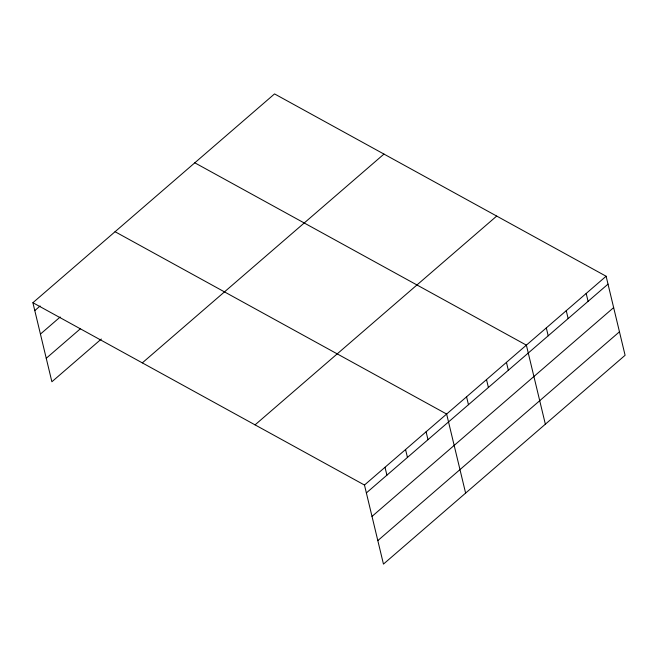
<?xml version="1.0" encoding="UTF-8"?>
<svg xmlns="http://www.w3.org/2000/svg" width="658" height="658" viewBox="0 0 658 658"><rect width="100%" height="100%" fill="white"/><g stroke="black" fill="none" stroke-linecap="round" stroke-linejoin="round"><path stroke-width="0.99" d="M32.9 302.713L274.542 93.905L606.117 276.237L625.1 355.287L383.458 564.095L364.474 485.036L32.9 302.713L51.883 381.763L101.324 339.034M34.792 310.592L40.122 305.995M40.434 334.083L60.207 316.991M46.241 358.281L80.473 328.696M142.317 362.879L383.968 154.079M255.057 424.871L496.7 216.071M364.474 485.036L606.117 276.237M366.366 492.924L608.017 284.116M372.009 516.407L613.651 307.607M377.815 540.605L619.458 331.805M194.801 162.814L526.375 345.137L545.359 424.196M115.06 231.715L446.634 414.046L465.617 493.097M586.188 293.46L588.079 301.348M566.25 310.691L568.142 318.571M546.313 327.914L548.204 335.802M506.446 362.369L508.338 370.248M486.509 379.592L488.4 387.48M466.571 396.815L468.463 404.703M426.096 431.796L427.988 439.676M405.558 449.546L407.45 457.425M385.02 467.287L386.912 475.175"/></g></svg>
